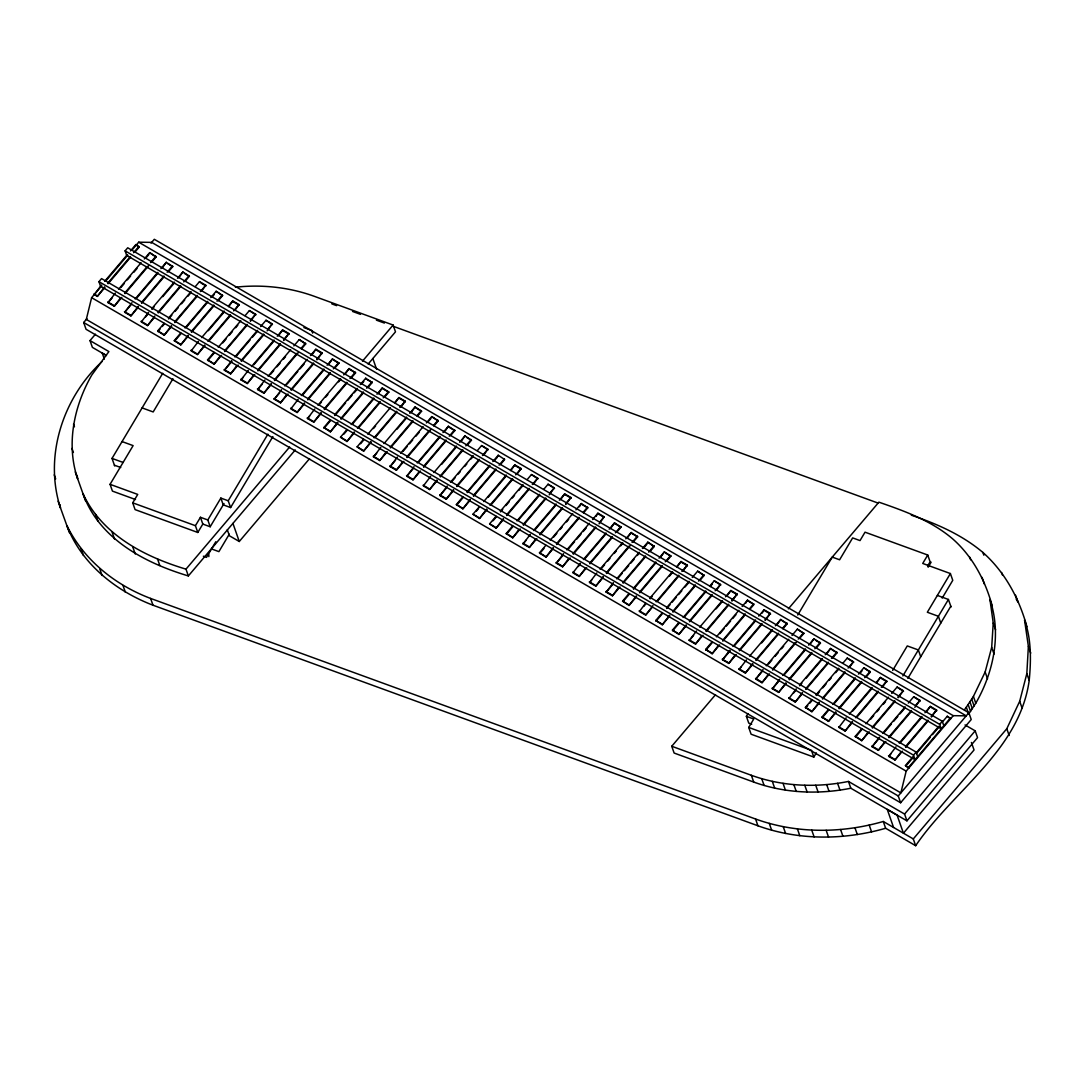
<?xml version="1.0" encoding="UTF-8"?>
<svg xmlns="http://www.w3.org/2000/svg" width="1085" height="1085" viewBox="0 0 1085 1085"><rect width="100%" height="100%" fill="white"/><g stroke="black" fill="none" stroke-linecap="round" stroke-linejoin="round"><path stroke-width="1.5" d="M59.973 504.661L60.448 507.956C43.793 456.378 62.794 398.059 101.922 361.685M915.659 845.703L913.285 838.922L1006.799 728.727L1019.697 701.276L1026.83 673.609L1028.377 646.334L1024.552 619.996C1031.428 639.296 1031.143 660.236 1029.204 680.404C1019.547 750.522 952.82 790.884 915.659 845.703L885.645 828.262L883.271 821.481C841.757 833.443 796.417 833.782 755.567 819.012L150.612 598.432C115.241 585.113 84.06 560.158 67.067 525.981C81.578 563.888 115.851 590.986 152.985 605.213L757.94 825.793C798.791 840.563 844.13 840.224 885.645 828.262M77.157 475.352L77.618 478.716C65.941 444.24 73.997 405.926 91.805 375.003L108.893 351.567L90.014 340.595L95.453 334.194M991.69 647.338L993.236 623.007L989.954 599.503C1001.631 633.979 993.589 672.293 975.781 703.216L968.702 714.025L966.328 707.23L973.408 696.434L985.153 671.995L991.69 647.338L994.063 654.119M101.746 285.735L91.615 297.67L86.298 319.424L900.862 792.891L906.165 771.137L953.24 715.666L966.233 715.842L151.683 242.375L138.69 242.199L131.787 250.337M114.671 465.953L112.026 458.412L162.736 373.281M135.489 499.52L112.433 491.112L110.06 484.33L133.116 445.609L122.049 441.581M172.935 378.76L153.175 411.947L142.108 407.906M202.814 524.069L210.192 526.754L207.805 519.973L200.44 517.287L202.814 524.069L197.796 532.477L135.082 509.611L132.709 502.83L137.727 494.421L110.06 484.33M197.796 532.477L195.422 525.696L200.44 517.287M207.805 519.973L220.852 498.083L228.216 500.782L230.603 507.563L223.225 504.864L220.852 498.083M210.192 526.754L224.012 503.548M228.216 500.782L267.9 434.163M230.603 507.563L272.864 436.604M215.806 541.727L206.503 557.351L203.37 556.198M229.26 534.213L218.899 551.628L211.521 548.929M797.733 615.019L832.236 557.093L839.614 559.779L852.647 537.902L860.025 540.588L865.03 532.179L927.743 555.032L930.116 561.813L927.607 566.031M751.702 724.197L748.745 723.112L746.372 716.331L747.999 713.604M816.327 752.881L813.818 757.086L751.105 734.22L748.731 727.438L753.75 719.029L746.372 716.331M927.743 555.032L922.725 563.454L950.392 573.545L952.766 580.326L942.187 598.106M928.123 567.211L931.133 562.166M892.67 670.449L907.277 645.928L918.344 649.956L920.717 656.737M950.392 573.545L927.336 612.252L938.403 616.294L940.776 623.075M902.883 675.928L948.426 599.462L937.359 595.421M907.833 678.383L950.799 606.244M964.416 709.834L966.328 707.23M98.952 281.68L913.502 755.146L915.089 759.676L100.525 286.209L98.952 281.68L101.556 278.601L916.12 752.068L917.707 756.598M125.1 250.866L939.651 724.332L941.237 728.849L126.687 255.382L125.1 250.866L127.718 247.787L942.268 721.254L943.855 725.77M104.865 287.552L97.352 296.408L94.232 294.591L101.502 285.057M104.716 281.273L127.257 254.717M130.471 250.92L135.842 244.6L139.192 247.095L134.906 252.154M105.842 280.906L127.745 255.097M97.352 296.408L104.621 286.874M107.835 283.077L130.376 256.535M133.591 252.737L138.961 246.417M108.08 283.755L130.607 257.213M151.046 243.135L154.301 239.297L968.851 712.764L971.224 719.545L900.618 802.751L86.054 329.284L83.681 322.503L86.949 318.664M121.805 297.399L114.305 306.255L108.052 302.634L115.336 293.099M118.55 289.302L141.077 262.746M144.305 258.962L149.662 252.642L156.145 256.942L151.846 262M108.052 302.634L112.352 297.575M120.937 287.457L124.151 283.66M127.365 279.862L130.593 276.078M133.808 272.281L137.022 268.483M146.678 257.104L148.835 254.582M114.305 306.255L120.503 297.995M124.789 292.936L147.316 266.381M150.544 262.584L155.901 256.263M125.033 293.615L148.631 265.798M138.432 307.069L130.919 315.911L124.68 312.29L131.95 302.756M135.164 298.972L157.705 272.416M160.919 268.619L166.29 262.299L172.759 266.598L168.473 271.657M124.68 312.29L131.109 304.695M136.479 298.375L157.935 273.094M162.235 268.036L166.29 262.299M130.919 315.911L138.188 306.39M141.416 302.593L163.944 276.038M167.158 272.254L172.529 265.92M141.647 303.271L164.174 276.716M153.975 317.986L147.533 325.581L141.294 321.947L148.564 312.412M151.791 308.628L174.319 282.073M177.533 278.275L182.904 271.955L189.387 276.268L185.087 281.327M145.593 316.888L147.736 314.365M152.022 309.306L154.179 306.77M162.75 296.666L174.563 282.751M178.849 277.692L182.904 271.955M147.533 325.581L154.816 316.047M158.03 312.249L180.558 285.694M183.785 281.91L189.143 275.59M158.261 312.928L180.802 286.372M171.674 326.382L164.161 335.238L157.678 330.925L164.12 323.344M168.406 318.285L190.946 291.729M195.232 286.671L199.518 281.612L205.77 285.246L201.715 290.983M157.922 331.603L160.065 329.08M162.207 326.544L164.35 324.022M168.65 318.963L171.864 315.165M175.078 311.381L178.306 307.584M181.52 303.786L184.735 300.002M187.963 296.205L191.177 292.407M164.161 335.238L171.43 325.703M174.644 321.92L197.185 295.364M200.399 291.567L205.77 285.246M174.888 322.598L197.416 296.042M188.288 336.052L180.775 344.894L174.292 340.595L180.734 333M185.033 327.941L207.56 301.399M210.775 297.602L216.146 291.282L222.615 295.581L218.329 300.64M174.536 341.273L180.978 333.678M186.335 327.358L207.791 302.078M212.09 297.019L214.233 294.483M180.775 344.894L188.044 335.373M191.272 331.576L213.799 305.021M217.014 301.223L222.384 294.903M191.502 332.254L214.043 305.699M204.902 345.708L197.402 354.551L191.15 350.93L198.433 341.395M201.647 337.611L224.175 311.056M228.474 305.997L232.76 300.938L238.998 304.56L234.943 310.296M208.32 330.694L224.419 311.734M228.704 306.675L232.76 300.938M197.402 354.551L204.672 345.03M207.886 341.232L230.413 314.677M233.641 310.893L238.998 304.56M209.202 340.649L230.657 315.355M221.53 355.365L214.016 364.221L207.533 359.908L213.976 352.327M218.261 347.268L240.802 320.712M245.088 315.654L249.387 310.595L255.626 314.23L250.499 321.228M207.777 360.586L214.206 353.005M222.791 342.887L226.019 339.09M229.233 335.306L232.448 331.508M235.676 327.711L237.818 325.188M214.016 364.221L220.214 355.948M224.514 350.889L247.041 324.347M250.255 320.55L255.626 314.23M224.744 351.567L247.271 325.025M238.144 365.021L230.63 373.877L224.392 370.243L231.661 360.722M234.889 356.924L257.416 330.369M260.631 326.585L266.001 320.265L272.24 323.886L267.113 330.884M224.392 370.243L231.905 361.4M236.191 356.341L250.147 339.903M252.29 337.381L257.66 331.047M230.63 373.877L236.842 365.618M241.128 360.559L263.655 334.004M267.954 328.945L272.24 323.886M241.358 361.237L263.899 334.682M254.772 374.691L247.258 383.534L241.019 379.913L248.289 370.378M251.503 366.581L274.044 340.039M277.258 336.241L282.615 329.921L288.868 333.543L283.741 340.541M241.019 379.913L243.162 377.377M253.89 364.736L274.274 340.717M278.574 335.658L282.615 329.921M247.258 383.534L253.456 375.274M257.742 370.216L280.283 343.66M283.497 339.863L288.868 333.543M257.986 370.894L280.513 344.338M271.386 384.348L263.872 393.204L257.633 389.569L264.903 380.035M268.131 376.251L290.658 349.695M293.872 345.898L299.243 339.578L305.712 343.891L301.427 348.95M257.633 389.569L261.919 384.51M270.504 374.393L273.732 370.609M276.946 366.811L280.161 363.014M283.388 359.23L285.531 356.694M263.872 393.204L271.141 383.67M274.369 379.872L296.897 353.317M301.196 348.258L305.482 343.213M274.6 380.55L298.212 352.733M288 394.004L280.5 402.861L274.247 399.226L281.53 389.705M284.745 385.907L307.272 359.352M310.5 355.568L315.857 349.234L322.096 352.869L316.969 359.867M274.247 399.226L279.618 392.906M287.132 384.063L297.86 371.409M300.002 368.886L304.302 363.828M312.873 353.71L315.857 349.234M280.5 402.861L286.698 394.587M290.983 389.529L313.511 362.987M316.739 359.189L322.096 352.869M291.228 390.207L313.755 363.665M304.627 403.661L297.114 412.517L290.875 408.896L298.144 399.361M301.359 395.564L323.9 369.022M327.114 365.225L332.485 358.904L338.954 363.204L334.668 368.263M302.674 394.981L324.13 369.7M328.429 364.641L332.485 358.904M297.114 412.517L304.383 402.983M307.611 399.199L330.138 372.643M333.353 368.846L338.723 362.526M307.842 399.877L330.369 373.321M321.241 413.331L313.728 422.173L307.489 418.552L314.772 409.018M317.986 405.234L340.514 378.679M343.742 374.881L349.099 368.561L355.582 372.86L351.282 377.919M307.489 418.552L309.632 416.016M319.288 404.637L321.445 402.115M325.731 397.056L327.873 394.533M338.601 381.879L340.758 379.357M345.044 374.298L349.099 368.561M295.256 449.963L188.356 575.932L185.983 569.15L289.614 447.034M362.498 361.142L393.123 325.052L313.863 296.151C288.854 287.145 261.783 284.338 235.404 287.2M313.728 422.173L321.011 412.653M324.225 408.855L346.752 382.3M349.98 378.516L355.337 372.182M324.456 409.533L346.997 382.978M368.154 364.058L395.496 331.834L393.123 325.052M337.869 422.987L330.355 431.844L323.873 427.531L330.315 419.949M334.6 414.89L357.141 388.335M360.356 384.538L365.713 378.217L372.196 382.53L367.91 387.589M324.117 428.209L330.545 420.627M334.845 415.569L345.572 402.928M347.715 400.392L352.015 395.333M354.158 392.811L357.372 389.013M361.671 383.954L363.814 381.432M330.355 431.844L337.625 422.309M340.839 418.512L363.38 391.97M366.594 388.172L371.965 381.852M341.083 419.19L363.611 392.648M227.307 529.738L229.41 535.773L239.27 541.496L309.564 458.643M354.483 432.644L346.969 441.5L340.5 437.187L346.929 429.606M351.228 424.547L373.755 397.992M376.97 394.208L382.34 387.887L388.823 392.187L384.524 397.246M343.945 434.081L347.173 430.284M352.53 423.964L373.986 398.67M378.285 393.611L382.34 387.887M346.969 441.5L354.239 431.966M357.467 428.182L379.994 401.626M383.208 397.829L388.579 391.509M358.769 427.585L380.238 402.304M371.097 442.314L363.597 451.157L357.114 446.857L363.556 439.262M367.842 434.203L390.369 407.662M394.669 402.603L398.954 397.544L405.193 401.165L401.138 406.902M360.573 443.738L363.787 439.94M373.443 428.561L375.586 426.039M394.899 403.281L398.954 397.544M363.597 451.157L370.867 441.636M374.081 437.838L396.622 411.283M399.836 407.485L405.193 401.165M375.396 437.255L396.852 411.961M387.264 451.699L379.75 460.555L373.511 456.921L380.781 447.4M384.009 443.602L406.536 417.047M409.75 413.263L415.121 406.929L421.59 411.242L417.305 416.301M373.511 456.921L376.726 453.137M397.11 429.104L406.767 417.725M411.066 412.666L415.121 406.929M379.75 460.555L385.948 452.282M390.247 447.223L412.775 420.682M417.06 415.623L421.36 410.564M390.478 447.902L413.019 421.36M403.878 461.356L396.364 470.212L390.125 466.591L397.408 457.056M400.623 453.259L423.15 426.703M426.378 422.919L431.735 416.599L438.218 420.899L433.919 425.957M390.125 466.591L395.496 460.257M403.01 451.414L407.295 446.355M409.438 443.819L412.666 440.035M415.88 436.238L419.095 432.44M428.751 421.061L430.908 418.539M396.364 470.212L402.576 461.952M406.861 456.893L429.389 430.338M433.688 425.279L437.974 420.22M407.106 457.572L430.704 429.755M420.505 471.026L412.992 479.868L406.753 476.247L414.022 466.713M417.237 462.929L439.778 436.373M442.992 432.576L448.363 426.256L454.832 430.555L450.546 435.614M406.753 476.247L413.182 468.652M418.552 462.332L440.008 437.052M445.379 430.731L448.363 426.256M412.992 479.868L419.19 471.609M423.476 466.55L446.016 439.995M449.231 436.211L454.601 429.877M423.72 467.228L446.247 440.673M437.119 480.682L429.606 489.538L423.367 485.904L430.636 476.383M433.864 472.585L456.392 446.03M459.606 442.232L464.977 435.912L471.46 440.225L467.16 445.284M441.609 464.407L456.636 446.708M460.922 441.649L464.977 435.912M429.606 489.538L436.889 480.004M440.103 476.207L462.63 449.651M465.858 445.867L471.215 439.547M440.334 476.885L462.875 450.329M453.733 490.339L446.233 499.195L439.995 495.56L447.264 486.039M450.478 482.242L473.019 455.686M477.305 450.628L481.591 445.569L487.843 449.204L483.788 454.94M439.995 495.56L446.423 487.979M451.794 481.659L455.008 477.861M458.223 474.077L460.379 471.541M464.665 466.482L466.808 463.96M471.107 458.901L473.25 456.365M446.233 499.195L453.503 489.661M456.717 485.877L479.258 459.321M482.472 455.524L487.843 449.204M456.961 486.555L479.489 459.999M470.361 500.009L462.847 508.851L456.365 504.552L462.807 496.957M467.106 491.898L489.633 465.356M492.848 461.559L498.218 455.239L504.688 459.538L500.402 464.597M456.609 505.23L463.051 497.635M467.337 492.576L489.864 466.035M494.163 460.976L497.378 457.178M462.847 508.851L470.117 499.331M473.345 495.533L495.872 468.978M499.086 465.18L504.457 458.86M473.575 496.211L496.116 469.656M486.975 509.665L479.475 518.508L472.992 514.209L479.434 506.627M483.72 501.568L506.247 475.013M510.547 469.954L514.832 464.895L521.071 468.517L517.016 474.253M476.451 511.089L478.594 508.567M488.25 497.188L506.492 475.691M510.777 470.632L514.832 464.895M479.475 518.508L486.745 508.987M489.959 505.19L512.486 478.634M515.714 474.85L521.071 468.517M491.274 504.606L512.73 479.312M503.603 519.322L496.089 528.178L489.606 523.865L496.048 516.284M500.334 511.225L522.875 484.67M527.161 479.611L531.46 474.552L537.699 478.187L533.644 483.924M493.065 520.759L496.279 516.962M500.578 511.903L502.721 509.367M505.935 505.583L509.163 501.785M512.378 497.988L514.521 495.465M518.82 490.406L523.106 485.348M496.089 528.178L503.359 518.644M506.586 514.846L529.114 488.304M532.328 484.507L537.699 478.187M506.817 515.524L529.344 488.982M520.217 528.978L512.703 537.834L506.234 533.522L512.663 525.94M516.962 520.881L539.489 494.326M543.788 489.267L548.074 484.222L554.313 487.843L549.186 494.841M506.464 534.213L512.907 526.618M518.264 520.298L539.733 495.004M512.703 537.834L518.901 529.575M523.201 524.516L545.728 497.961M550.027 492.902L554.313 487.843M523.431 525.194L545.972 498.639M536.844 538.648L529.331 547.491L523.092 543.87L530.362 534.335M533.576 530.538L556.117 503.996M559.331 500.199L564.688 493.878L570.941 497.5L565.814 504.498M523.092 543.87L526.306 540.072M534.891 529.955L556.347 504.674M560.633 499.615L564.688 493.878M529.331 547.491L535.529 539.231M539.815 534.173L562.356 507.617M565.57 503.82L570.941 497.5M540.059 534.851L562.586 508.295M553.458 548.305L545.945 557.161L539.462 552.848L545.904 545.267M550.203 540.208L572.731 513.653M575.945 509.855L581.316 503.535L587.785 507.848L583.499 512.907M539.706 553.526L543.992 548.467M553.648 537.089L556.876 533.291M560.091 529.507L562.233 526.971M566.533 521.912L568.676 519.389M579.404 506.749L581.316 503.535M545.945 557.161L553.214 547.627M556.442 543.829L578.97 517.274M583.269 512.228L587.555 507.17M556.673 544.507L579.214 517.952M570.073 557.961L562.572 566.818L556.32 563.183L563.603 553.662M566.818 549.864L589.345 523.309M592.573 519.525L597.93 513.191L604.169 516.826L599.042 523.824M556.32 563.183L562.762 555.601M568.133 549.281L574.562 541.686M576.718 539.164L581.004 534.105M583.147 531.582L586.375 527.785M596.031 516.406L597.93 513.191M562.572 566.818L568.771 558.544M573.056 553.499L595.584 526.944M599.883 521.885L604.169 516.826M573.3 554.177L595.828 527.622M586.7 567.618L579.187 576.474L572.948 572.853L580.217 563.318M583.432 559.521L605.972 532.979M609.187 529.182L614.558 522.861L621.027 527.161L616.741 532.22M578.305 566.519L580.461 563.997M584.747 558.938L606.203 533.657M610.502 528.598L614.558 522.861M579.187 576.474L585.385 568.214M589.684 563.156L612.211 536.6M615.426 532.803L620.796 526.483M589.914 563.834L612.442 537.278M603.314 577.288L595.801 586.131L589.562 582.509L596.831 572.975M600.059 569.191L622.587 542.636M625.801 538.838L631.172 532.518L637.654 536.817L633.355 541.876M589.562 582.509L591.705 579.973M601.361 568.594L604.589 564.81M607.803 561.013L609.946 558.49M614.246 553.431L616.389 550.895M620.674 545.836L622.831 543.314M627.116 538.255L631.172 532.518M595.801 586.131L603.084 576.61M606.298 572.812L628.825 546.257M632.053 542.473L637.41 536.139M606.529 573.49L630.141 545.674M619.942 586.944L612.428 595.801L606.189 592.166L613.459 582.645M616.673 578.847L639.214 552.292M642.428 548.495L647.786 542.174L654.269 546.487L649.983 551.546M606.189 592.166L612.618 584.584M617.989 578.264L622.275 573.205M624.431 570.669L628.717 565.611M630.86 563.088L634.088 559.29M637.302 555.506L639.445 552.97M643.744 547.911L646.958 544.114M612.428 595.801L618.626 587.527M622.912 582.469L645.453 555.927M648.667 552.129L654.038 545.809M623.156 583.147L645.683 556.605M636.556 596.601L629.042 605.457L622.573 601.144L629.002 593.563M633.301 588.504L655.828 561.949M659.043 558.165L664.413 551.845L670.883 556.144L666.597 561.203M623.875 600.561L629.246 594.241M633.531 589.182L656.059 562.627M660.358 557.568L664.413 551.845M629.042 605.457L636.312 595.923M639.54 592.139L662.067 565.583M665.281 561.786L670.652 555.466M639.77 592.817L662.311 566.261M652.099 607.532L645.67 615.114L639.418 611.492L645.629 603.219M649.915 598.16L672.442 571.619M676.742 566.56L681.027 561.501L687.266 565.122L683.211 570.859M643.717 606.434L645.86 603.897M650.159 598.839L652.302 596.316M669.472 576.081L672.686 572.297M676.972 567.238L681.027 561.501M645.67 615.114L652.939 605.593M656.154 601.795L678.681 575.24M681.909 571.442L687.266 565.122M657.469 601.212L678.925 575.918M669.798 615.927L662.284 624.77L655.801 620.471L662.243 612.889M666.529 607.831L689.07 581.275M692.284 577.478L697.655 571.158L704.124 575.47L699.839 580.516M656.045 621.149L662.474 613.567M666.773 608.509L669.987 604.711M672.13 602.189L676.43 597.13M678.573 594.594L681.787 590.81M685.015 587.012L689.3 581.953M662.284 624.77L669.553 615.249M672.781 611.452L695.309 584.896M698.523 581.112L703.894 574.792M673.012 612.13L695.539 585.574M686.412 625.584L678.898 634.44L672.429 630.127L678.857 622.546M683.157 617.487L705.684 590.932M709.983 585.873L714.269 580.814L720.508 584.449L716.453 590.186M672.659 630.805L679.101 623.224M684.459 616.904L705.928 591.61M710.214 586.551L712.357 584.028M678.898 634.44L686.181 624.906M689.395 621.108L711.923 594.566M715.151 590.769L720.508 584.449M689.626 621.786L712.167 595.245M703.039 635.24L695.526 644.097L689.287 640.476L696.556 630.941M699.771 627.144L722.312 600.588M725.526 596.804L730.883 590.484L737.135 594.105L732.009 601.104M689.287 640.476L693.573 635.417M716.1 608.861L722.542 601.266M726.841 596.221L730.883 590.484M695.526 644.097L701.724 635.837M706.009 630.778L728.55 604.223M731.765 600.425L737.135 594.105M706.254 631.456L728.781 604.901M719.653 644.91L712.14 653.753L705.67 649.454L712.099 641.859M716.398 636.814L738.926 610.258M742.14 606.461L747.511 600.141L753.994 604.44L749.694 609.499M705.901 650.132L712.343 642.537M719.843 633.694L724.143 628.635M726.285 626.099L730.585 621.054M732.728 618.518L735.942 614.72M745.598 603.341L747.511 600.141M712.14 653.753L718.338 645.494M722.637 640.435L745.164 613.879M749.464 608.821L753.75 603.762M722.868 641.113L745.409 614.558M736.267 654.567L728.767 663.423L722.515 659.788L729.798 650.268M733.012 646.47L755.54 619.915M758.768 616.117L764.125 609.797L770.364 613.432L765.237 620.43M722.515 659.788L730.029 650.946M734.328 645.887L754.712 621.854M762.226 613.011L764.125 609.797M728.767 663.423L734.965 655.15M739.251 650.091L761.792 623.536M765.006 619.752L770.364 613.432M739.495 650.769L762.023 624.214M965.026 724.943L975.184 730.842L977.558 737.624L906.952 820.843L850.83 788.225C818.673 794.681 784.672 793.284 753.722 782.068L674.124 753.044L671.751 746.263L715.517 694.685M788.361 608.834L878.891 502.165C905.08 511.238 931.73 520.868 953.05 539.204C972.974 556.93 985.383 580.828 992.327 606.284M752.895 664.223L745.381 673.08L739.143 669.445L746.412 659.924M749.626 656.127L772.167 629.571M775.382 625.787L780.752 619.454L787.222 623.766L782.936 628.825M739.143 669.445L741.286 666.922M761.67 642.903L772.398 630.249M776.697 625.191L780.752 619.454M745.381 673.08L752.651 663.545M755.879 659.761L778.406 633.206M782.692 628.147L786.991 623.088M756.109 660.439L778.637 633.884M769.509 673.894L761.995 682.736L755.757 679.115L763.04 669.581M766.254 665.783L788.781 639.241M792.009 635.444L797.366 629.124L803.849 633.423L799.55 638.482M755.757 679.115L762.199 671.52M768.641 663.939L771.855 660.141M775.07 656.357L778.298 652.56M781.512 648.762L783.655 646.24M761.995 682.736L768.207 674.477M772.493 669.418L795.02 642.862M798.248 639.065L803.605 632.745M772.737 670.096L796.336 642.279M786.137 683.55L778.623 692.393L772.384 688.772L779.654 679.237M782.868 675.453L805.409 648.898M808.623 645.1L813.981 638.78L820.463 643.08L816.178 648.138M772.384 688.772L778.813 681.19M784.184 674.856L805.64 649.576M809.939 644.517L813.981 638.78M778.623 692.393L785.893 682.872M789.107 679.074L811.648 652.519M814.862 648.735L820.233 642.401M789.351 679.752L811.878 653.197M801.679 694.468L795.237 702.063L788.998 698.428L796.268 688.907M799.496 685.11L822.023 658.554M825.237 654.757L830.608 648.437L837.091 652.75L832.792 657.808M793.298 693.369L795.441 690.847M799.726 685.788L801.869 683.252M806.169 678.206L822.267 659.232M826.553 654.174L830.608 648.437M795.237 702.063L802.507 692.528M805.735 688.731L828.262 662.189M831.476 658.392L836.847 652.071M805.965 689.409L828.506 662.867M819.365 702.863L811.865 711.719L805.382 707.406L811.824 699.825M816.11 694.766L838.637 668.211M842.936 663.152L847.222 658.107L853.461 661.728L849.406 667.465M805.612 708.098L807.769 705.562M809.912 703.039L812.055 700.503M816.354 695.444L819.568 691.66M822.783 687.863L826.01 684.065M829.225 680.268L831.368 677.745M835.667 672.686L838.881 668.889M811.865 711.719L819.134 702.185M822.349 698.401L844.889 671.846M848.104 668.048L853.461 661.728M822.593 699.079L845.12 672.524M835.992 712.533L828.479 721.376L821.996 717.077L828.438 709.481M832.724 704.423L855.265 677.881M858.479 674.083L863.85 667.763L870.319 672.063L866.033 677.121M822.24 717.755L828.682 710.16M834.039 703.84L855.495 678.559M859.795 673.5L861.938 670.964M828.479 721.376L835.748 711.855M838.976 708.057L861.504 681.502M864.718 677.705L870.089 671.384M839.207 708.736L861.734 682.18M852.607 722.19L845.093 731.046L838.854 727.411L846.137 717.877M849.352 714.093L871.879 687.537M876.178 682.479L880.464 677.42L886.703 681.054L882.647 686.791M852.81 710.973L872.123 688.216M876.409 683.157L880.464 677.42M845.093 731.046L852.376 721.511M855.59 717.714L878.118 691.159M881.346 687.375L886.703 681.054M856.906 717.131L878.362 691.837M869.234 731.846L861.721 740.702L855.238 736.389L861.68 728.808M865.966 723.749L888.506 697.194M891.721 693.41L897.092 687.076L903.33 690.711L898.204 697.709M855.482 737.068L861.91 729.486M870.495 719.369L873.723 715.571M876.938 711.787L879.081 709.251M883.38 704.192L885.523 701.669M861.721 740.702L867.919 732.429M872.204 727.37L894.745 700.829M897.96 697.031L903.33 690.711M872.448 728.062L894.976 701.507M885.848 741.503L878.335 750.359L872.096 746.738L879.365 737.203M882.593 733.406L905.121 706.864M908.335 703.066L913.706 696.746L919.944 700.367L914.818 707.366M872.096 746.738L879.609 737.881M883.895 732.823L891.409 723.966M893.552 721.444L897.851 716.385M899.994 713.862L905.365 707.542M878.335 750.359L884.533 742.099M888.832 737.041L911.359 710.485M915.659 705.426L919.944 700.367M889.063 737.719L911.603 711.163M902.462 751.173L894.962 760.015L888.71 756.394L895.993 746.86M899.207 743.076L921.735 716.52M924.962 712.723L930.32 706.403L936.558 710.024L931.432 717.036M888.71 756.394L890.866 753.858M900.523 742.479L921.979 717.199M926.264 712.14L930.32 706.403M894.962 760.015L901.16 751.756M905.446 746.697L927.987 720.142M931.201 716.358L936.558 710.024M905.69 747.375L928.217 720.82M913.502 755.146L916.12 752.068M939.651 724.332L942.268 721.254M905.433 765.562L908.782 768.058L905.433 765.562L912.933 756.72M916.16 752.922L938.688 726.367M941.902 722.569L947.273 716.249L950.636 718.745L947.273 716.249M905.663 766.241L913.177 757.398M916.391 753.6L930.347 737.163M932.49 734.64L938.932 727.045M908.552 767.38L950.392 718.067M900.618 802.751L898.244 795.97L968.851 712.764M906.952 820.843L904.578 814.062L975.184 730.842M671.751 746.263L751.349 775.287C782.299 786.503 816.3 787.9 848.456 781.444L904.578 814.062M331.847 303.909L336.621 305.644M352.544 311.449L360.491 314.352M376.414 320.156L384.375 323.059M393.923 326.544L877.887 503.006M911.319 515.185C936.965 523.838 962.056 534.864 982.902 552.455C1005.008 572.12 1019.141 598.486 1026.925 626.777M303.881 327.575L311.721 330.423L312.67 333.136M112.026 458.412L123.093 462.441M114.4 465.194L120.733 467.499M132.709 502.83L195.422 525.696M748.731 727.438L811.444 750.305L813.818 757.086M188.356 575.932C145.078 563.02 99.372 539.096 83.165 494.082C102.37 535.041 144.59 556.713 185.983 569.15M138.69 242.199L953.24 715.666M139.192 247.095L135.842 244.6M156.145 256.942L149.662 252.642M167.768 263.696L172.759 266.598M184.396 273.366L189.387 276.268M201.01 283.022L206.001 285.925M222.615 295.581L216.146 291.282M233.004 301.616L239.243 305.238M255.857 314.908L249.387 310.595M272.484 324.564L266.001 320.265M282.859 330.599L289.098 334.221M305.712 343.891L299.243 339.578M316.101 349.912L322.34 353.547M333.963 360.301L338.954 363.204M349.343 369.239L355.582 372.86M367.205 379.628L372.196 382.53M382.571 388.566L388.823 392.187M399.199 398.222L405.437 401.843M415.352 407.607L421.59 411.242M438.218 420.899L431.735 416.599M448.593 426.934L454.832 430.555M466.469 437.323L471.46 440.225M488.074 449.882L481.591 445.569M515.077 465.573L521.315 469.195M537.929 478.865L531.46 474.552M554.557 488.521L548.074 484.222M564.932 494.557L571.171 498.178M581.546 504.213L587.785 507.848M598.174 513.87L603.165 516.772M614.788 523.54L621.027 527.161M631.416 533.196L637.654 536.817M654.269 546.487L647.786 542.174M665.892 553.241L670.883 556.144M681.271 562.179L687.51 565.8M704.124 575.47L697.655 571.158M720.752 585.127L714.269 580.814M731.127 591.162L737.366 594.783M747.741 600.819L752.732 603.721M764.369 610.475L770.608 614.11M782.231 620.864L787.222 623.766M803.849 633.423L797.366 629.124M815.472 640.191L820.463 643.08M832.087 649.847L837.091 652.75M853.705 662.406L847.222 658.107M870.319 672.063L863.85 667.763M880.708 678.098L886.947 681.733M903.561 691.389L897.092 687.076M920.188 701.046L913.706 696.746M930.564 707.081L936.803 710.702M93.988 293.913L97.107 295.73M107.822 301.955L114.061 305.577M124.436 311.612L130.675 315.233M141.064 321.268L147.302 324.903M157.678 330.925L163.916 334.56M174.292 340.595L180.544 344.216M190.919 350.252L197.158 353.873M207.533 359.908L213.772 363.543M224.161 369.565L230.4 373.199M240.775 379.235L247.014 382.856M257.403 388.891L263.641 392.512M274.017 398.548L280.255 402.182M290.631 408.218L296.87 411.839M307.258 417.874L313.497 421.495M323.873 427.531L330.111 431.165M340.5 437.187L346.739 440.822M357.114 446.857L363.353 450.478M373.267 456.242L379.519 459.877M389.895 465.913L396.133 469.534M406.509 475.569L412.748 479.19M423.136 485.226L429.375 488.86M439.75 494.882L445.989 498.517M456.365 504.552L462.617 508.173M472.992 514.209L479.231 517.83M489.606 523.865L495.845 527.5M506.234 533.522L512.473 537.156M522.848 543.192L529.087 546.813M539.462 552.848L545.714 556.483M556.09 562.505L562.328 566.139M572.704 572.175L578.942 575.796M589.331 581.831L595.57 585.452M605.945 591.488L612.184 595.122M622.573 601.144L628.812 604.779M639.187 610.814L645.426 614.436M655.801 620.471L662.04 624.092M672.429 630.127L678.667 633.762M689.043 639.797L695.282 643.419M705.67 649.454L711.909 653.075M722.284 659.11L728.523 662.745M738.899 668.767L745.137 672.402M755.526 678.437L761.765 682.058M772.14 688.093L778.379 691.715M788.768 697.75L795.007 701.385M805.382 707.406L811.621 711.041M821.996 717.077L828.235 720.698M838.624 726.733L844.862 730.368M855.238 736.389L861.476 740.024M871.865 746.06L878.104 749.681M888.479 755.716L894.718 759.337M91.615 297.67L906.165 771.137M83.681 322.503L898.244 795.97M106.466 355.555L102.248 353.1L104.363 359.135M105.462 354.971L92.388 347.376L90.014 340.595M883.271 821.481L913.285 838.922M1016.197 599.137L1017.933 601.972L1015.56 595.19M58.075 501.175L69.44 532.762M75.245 471.934L85.539 500.863M1028.377 646.334L1030.75 653.116M1001.604 572.487L1002.554 575.199M1026.83 673.609L1029.204 680.404M982.902 552.455L983.851 555.167M982.047 577.356L984.421 584.137M993.236 623.007L995.61 629.788M969.678 557.093L970.627 559.806M1019.697 701.276L1022.07 708.057M1006.799 728.727L1009.172 735.508M985.153 671.995L987.526 678.776M948.426 599.462L951.07 606.99M973.408 696.434L975.781 703.216M971.726 699.201L974.099 705.982M969.976 701.914L972.35 708.695M968.173 704.599L970.546 711.38M971.4 742.452L974.045 749.979L903.425 833.199L897.092 815.12L887.245 809.383L893.579 827.475M869.193 825.075L871.567 831.856M848.456 781.444L850.83 788.225M854.939 827.76L857.326 834.541M837.606 783.329L839.98 790.111M826.689 784.604L829.062 791.385M840.577 829.523L842.95 836.304M815.73 785.255L818.104 792.036M826.16 830.31L828.533 837.105M804.772 785.269L807.159 792.05M811.743 830.134L814.116 836.915M793.867 784.645L796.241 791.426M783.031 783.343L785.404 790.124M797.421 828.926L799.794 835.708M772.303 781.363L774.676 788.144M783.234 826.689L785.608 833.47M761.738 778.677L764.111 785.459M769.265 823.393L771.638 830.174M751.349 775.287L753.722 782.068M755.567 819.012L757.94 825.793M498.218 455.239L498.449 455.917M372.847 358.525L376.536 369.063M365.713 378.217L365.957 378.896M199.518 281.612L199.762 282.29M232.936 523.404L239.27 541.496M157.461 558.748L159.834 565.529M132.858 547.206L135.232 553.987M150.612 598.432L152.985 605.213M112.148 532.233L114.522 539.014M73.509 424.099L74.458 426.812M122.998 585.493L125.372 592.274M95.521 514.358L97.894 521.139M71.976 448.43L73.4 452.499M99.725 568.716L102.099 575.498M81.022 548.684L83.396 555.466M54.25 474.837L55.674 478.905M208.523 553.96A21.863 8.707 30.8 0 1 208.822 556.605"/></g></svg>
